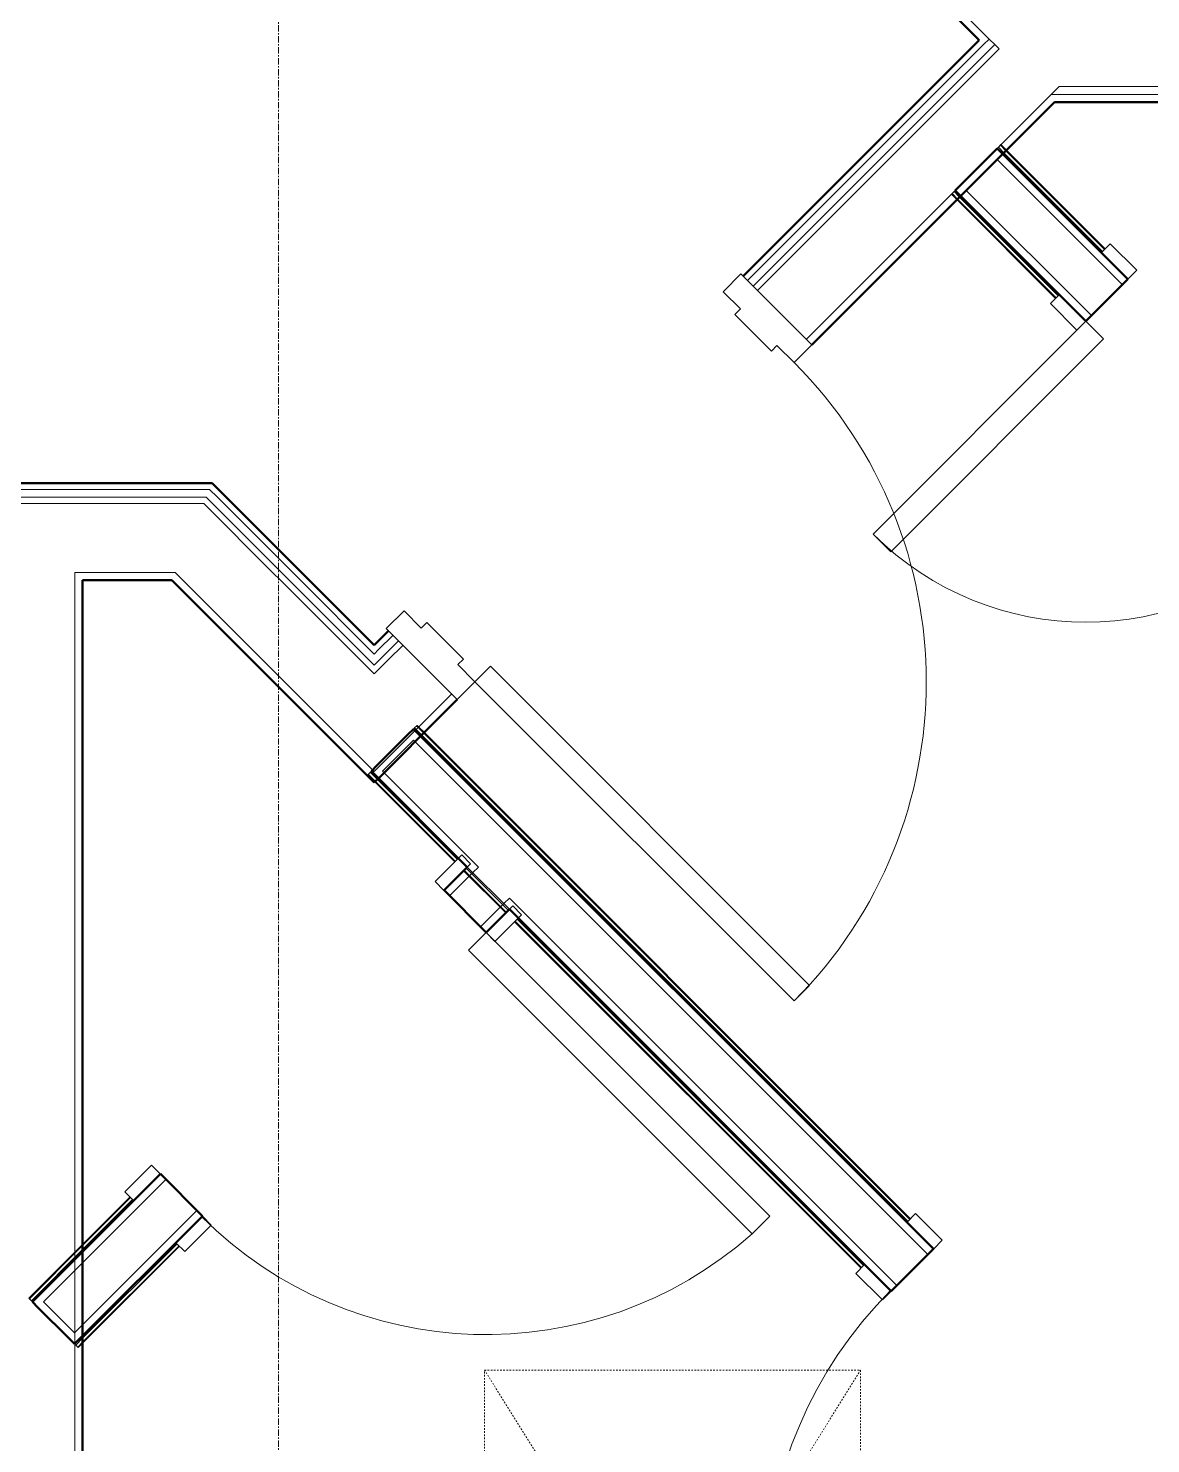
# Model space of a CAD drawing. Header units: inches. Extents: x -4218 to -1830, y 9756 to 12426.
# Drawn here: x -2520.3 to -2430.7, y 10304.5 to 10417.4 of the extents above; entities that cross this region are included whole.
import ezdxf

# ---------------------------------------------------------------- set-up
doc = ezdxf.new("R2010")
doc.units = ezdxf.units.IN
doc.header["$MEASUREMENT"] = 0
doc.linetypes.add('Dash', pattern=[0.25, 0.125, -0.125])
doc.linetypes.add('Grid Line 1_2_', pattern=[0.875, 0.5, -0.125, 0.125, -0.125])
for name, color, linetype, lineweight in [('0-1', 7, 'Continuous', 5), ('0-2', 252, 'Continuous', 9), ('0-3', 7, 'Continuous', 9), ('A-DOOR-1', 7, 'Continuous', 9), ('A-DOOR-2', 50, 'Continuous', 20), ('A-DOOR-FRAM-1', 50, 'Continuous', 20), ('A-GENM-HDLN-1', 7, 'Dash', 9), ('A-WALL-1', 250, 'Continuous', 50), ('A-WALL-2', 10, 'Continuous', 13), ('A-WALL-3', 253, 'Continuous', 9), ('A-WALL-4', 254, 'Continuous', 9), ('A-WALL-5', 252, 'Continuous', 9), ('A-WALL-6', 7, 'Continuous', 9), ('I-WALL-1', 250, 'Continuous', 50), ('I-WALL-2', 254, 'Continuous', 9), ('I-WALL-3', 253, 'Continuous', 9), ('I-WALL-4', 252, 'Continuous', 9), ('S-GRID-1', 1, 'Grid Line 1_2_', 9)]:
    doc.layers.add(name, color=color, linetype=linetype, lineweight=lineweight)

# ---------------------------------------------------------------- blocks, each defined once
blk = doc.blocks.new('Basic Wall _ INT - W4BØF - _5_8 GYP - 2X4 WOOD_BATT_ - 5_8 GYP_ - ___-2682719-BACKGROUND - 1ST FLOOR')
at = {"layer": 'A-WALL-3'}
for p, q in [((-2489.54, 10361.57), (-2489.55, 10361.55)), ((-2488.99, 10360.98), (-2489.55, 10361.55)), ((-2489.35, 10361.75), (-2489.41, 10361.69)), ((-2489.26, 10361.84), (-2489.31, 10361.8)), ((-2489.31, 10361.8), (-2489.18, 10361.67)), ((-2489.14, 10361.63), (-2488.74, 10361.23)), ((-2448.08, 10320.08), (-2450.2, 10322.2))]:
    blk.add_line(p, q, dxfattribs=at)
at = {"layer": 'A-WALL-5'}
for p, q in [((-2489.55, 10361.55), (-2489.52, 10361.58)), ((-2489.52, 10361.58), (-2489.49, 10361.61)), ((-2489.49, 10361.61), (-2489.48, 10361.62)), ((-2489.48, 10361.62), (-2489.47, 10361.64)), ((-2489.47, 10361.64), (-2489.26, 10361.84)), ((-2488.9, 10361.07), (-2489.47, 10361.64)), ((-2489.26, 10361.84), (-2489.14, 10361.72)), ((-2489.1, 10361.68), (-2488.69, 10361.27)), ((-2450.2, 10322.2), (-2488.99, 10360.98)), ((-2488.74, 10361.23), (-2449.95, 10322.44))]:
    blk.add_line(p, q, dxfattribs=at)
at = {"layer": 'A-WALL-6'}
for p, q in [((-2450.11, 10322.29), (-2488.9, 10361.07)), ((-2488.69, 10361.27), (-2449.91, 10322.49))]:
    blk.add_line(p, q, dxfattribs=at)
blk = doc.blocks.new('Basic Wall _ INT - W4BØF - _5_8 GYP - 2X4 WOOD_BATT_ - 5_8 GYP_ - ___-2682718-BACKGROUND - 1ST FLOOR')
at = {"layer": 'A-WALL-3'}
for p, q in [((-2493.16, 10357.94), (-2493.21, 10357.9)), ((-2493.16, 10357.94), (-2492.59, 10357.37)), ((-2493.06, 10358.04), (-2493.12, 10357.98)), ((-2492.91, 10358.19), (-2492.93, 10358.17)), ((-2492.35, 10357.62), (-2492.91, 10358.19)), ((-2485.51, 10350.29), (-2482.16, 10346.93)), ((-2481.91, 10347.18), (-2485.27, 10350.54)), ((-2451.44, 10316.72), (-2453.56, 10318.84))]:
    blk.add_line(p, q, dxfattribs=at)
at = {"layer": 'A-WALL-5'}
for p, q in [((-2493.21, 10357.9), (-2493.02, 10358.09)), ((-2493.21, 10357.9), (-2492.64, 10357.33)), ((-2493.02, 10358.09), (-2493, 10358.1)), ((-2493, 10358.1), (-2492.99, 10358.11)), ((-2493, 10358.1), (-2492.69, 10357.79)), ((-2493, 10358.1), (-2493, 10358.1)), ((-2492.99, 10358.11), (-2492.97, 10358.13)), ((-2492.97, 10358.13), (-2492.94, 10358.16)), ((-2492.94, 10358.16), (-2492.91, 10358.19)), ((-2492.69, 10357.79), (-2492.43, 10357.53)), ((-2485.97, 10351.25), (-2492.35, 10357.62)), ((-2492.59, 10357.37), (-2486.22, 10351)), ((-2485.56, 10350.25), (-2482.2, 10346.89)), ((-2485.33, 10350.43), (-2482.44, 10347.54)), ((-2482.42, 10347.52), (-2482, 10347.09)), ((-2453.56, 10318.84), (-2481.2, 10346.48)), ((-2481.45, 10346.23), (-2453.81, 10318.59))]:
    blk.add_line(p, q, dxfattribs=at)
at = {"layer": 'A-WALL-6'}
for p, q in [((-2492.64, 10357.33), (-2486.27, 10350.96)), ((-2492.43, 10357.53), (-2486.06, 10351.16)), ((-2481.29, 10346.39), (-2453.65, 10318.75)), ((-2481.49, 10346.18), (-2453.85, 10318.55))]:
    blk.add_line(p, q, dxfattribs=at)
blk = doc.blocks.new('SWING - SINGLE - FLUSH - 2-10 x 6-8 - PRIVACY-3199405-BACKGROUND - 1ST FLOOR')
at = {"layer": 'A-DOOR-1'}
blk.add_arc((17, -2.38), 34.07, 180, 266.6343, dxfattribs=at)
at = {"layer": 'A-DOOR-2'}
for p, q in [((15, -2.38), (15, -36.38)), ((17, -2.38), (15, -2.38)), ((17, -2.38), (17, -36.38)), ((17, -36.38), (15, -36.38))]:
    blk.add_line(p, q, dxfattribs=at)
at = {"layer": 'A-DOOR-FRAM-1'}
for p, q in [((-20, 2.37), (-20, 3.37)), ((-20, 3.37), (-17, 3.37)), ((-17, 2.37), (-20, 2.37)), ((-17, 3.37), (-17, 2.37)), ((17, 2.37), (17, 3.37)), ((17, 3.37), (20, 3.37)), ((20, 2.37), (17, 2.37)), ((20, 3.37), (20, 2.37)), ((-20, -2.38), (-17, -2.38)), ((-20, -3.38), (-20, -2.38)), ((-17, -3.38), (-20, -3.38)), ((-17, -2.38), (-17, -3.38)), ((17, -2.38), (20, -2.38)), ((17, -3.38), (17, -2.38)), ((20, -3.38), (17, -3.38)), ((20, -2.38), (20, -3.38))]:
    blk.add_line(p, q, dxfattribs=at)
blk = doc.blocks.new('Basic Wall _ INT - W4BØF - _5_8 GYP - 2X4 WOOD_BATT_ - 5_8 GYP_ - ___-2682717-BACKGROUND - 1ST FLOOR')
at = {"layer": 'A-WALL-3'}
for p, q in [((-2506.39, 10322.7), (-2508.51, 10320.58)), ((-2516.59, 10312.5), (-2516.57, 10312.48)), ((-2515.95, 10313.14), (-2516.57, 10312.52)), ((-2516.34, 10312.25), (-2515.95, 10312.64)), ((-2516.44, 10312.35), (-2516.38, 10312.29)), ((-2516.34, 10312.25), (-2516.3, 10312.21))]:
    blk.add_line(p, q, dxfattribs=at)
at = {"layer": 'A-WALL-5'}
for p, q in [((-2508.51, 10320.58), (-2515.95, 10313.14)), ((-2515.95, 10312.64), (-2508.26, 10320.33)), ((-2516.56, 10312.47), (-2516.59, 10312.5)), ((-2516.5, 10312.41), (-2516.56, 10312.47)), ((-2516.5, 10312.41), (-2515.95, 10312.96)), ((-2516.3, 10312.21), (-2516.5, 10312.41)), ((-2516.5, 10312.41), (-2516.5, 10312.41)), ((-2516.3, 10312.21), (-2515.95, 10312.56))]:
    blk.add_line(p, q, dxfattribs=at)
at = {"layer": 'A-WALL-6'}
for p, q in [((-2515.95, 10312.96), (-2508.42, 10320.49)), ((-2515.95, 10312.56), (-2508.22, 10320.29))]:
    blk.add_line(p, q, dxfattribs=at)
blk = doc.blocks.new('Basic Wall _ INT - W4BØF - _5_8 GYP - 2X4 WOOD_BATT_ - 5_8 GYP_ - ___-2682716-BACKGROUND - 1ST FLOOR')
at = {"layer": 'A-WALL-3'}
for p, q in [((-2509.75, 10326.06), (-2511.87, 10323.94)), ((-2520.2, 10316.11), (-2515.95, 10320.36)), ((-2515.95, 10319.86), (-2519.95, 10315.86)), ((-2520.24, 10316.15), (-2520.2, 10316.11)), ((-2520.15, 10316.06), (-2520.09, 10316)), ((-2519.97, 10315.88), (-2519.95, 10315.86))]:
    blk.add_line(p, q, dxfattribs=at)
at = {"layer": 'A-WALL-5'}
for p, q in [((-2515.95, 10320.36), (-2512.12, 10324.19)), ((-2511.87, 10323.94), (-2515.95, 10319.86)), ((-2520.24, 10316.15), (-2515.95, 10320.44)), ((-2515.95, 10320.04), (-2520.04, 10315.95)), ((-2520.04, 10315.95), (-2520.24, 10316.15)), ((-2520.02, 10315.93), (-2520.04, 10315.95)), ((-2519.98, 10315.89), (-2520.02, 10315.93)), ((-2519.95, 10315.86), (-2519.98, 10315.89))]:
    blk.add_line(p, q, dxfattribs=at)
at = {"layer": 'A-WALL-6'}
for p, q in [((-2515.95, 10320.44), (-2512.16, 10324.23)), ((-2511.96, 10324.03), (-2515.95, 10320.04))]:
    blk.add_line(p, q, dxfattribs=at)
blk = doc.blocks.new('SWING - SINGLE - FLUSH - 2-8 x 6-8 - PASSAGE-3199418-BACKGROUND - 1ST FLOOR')
at = {"layer": 'A-DOOR-1'}
blk.add_arc((16, -2.38), 32.07, 180, 266.4241, dxfattribs=at)
at = {"layer": 'A-DOOR-2'}
for p, q in [((14, -2.38), (14, -34.38)), ((16, -2.38), (14, -2.38)), ((16, -2.38), (16, -34.38)), ((16, -34.38), (14, -34.38))]:
    blk.add_line(p, q, dxfattribs=at)
at = {"layer": 'A-DOOR-FRAM-1'}
for p, q in [((-19, 2.37), (-19, 3.37)), ((-19, 3.37), (-16, 3.37)), ((-16, 2.37), (-19, 2.37)), ((-16, 3.37), (-16, 2.37)), ((16, 2.37), (16, 3.37)), ((16, 3.37), (19, 3.37)), ((19, 2.37), (16, 2.37)), ((19, 3.37), (19, 2.37)), ((-19, -2.38), (-16, -2.38)), ((-19, -3.38), (-19, -2.38)), ((-16, -3.38), (-19, -3.38)), ((-16, -2.38), (-16, -3.38)), ((16, -2.38), (19, -2.38)), ((16, -3.38), (16, -2.38)), ((19, -3.38), (16, -3.38)), ((19, -2.38), (19, -3.38))]:
    blk.add_line(p, q, dxfattribs=at)
blk = doc.blocks.new('Basic Wall _ INT - W4BØF - _5_8 GYP - 2X4 WOOD_BATT_ - 5_8 GYP_ - ___-2695163-BACKGROUND - 1ST FLOOR')
at = {"layer": 'A-WALL-3'}
for p, q in [((-2442.99, 10407.86), (-2442.96, 10407.89)), ((-2442.99, 10407.86), (-2442.55, 10407.42)), ((-2442.96, 10407.89), (-2442.9, 10407.95)), ((-2442.9, 10407.95), (-2442.7, 10408.16)), ((-2442.3, 10407.67), (-2442.74, 10408.11)), ((-2434.68, 10399.56), (-2432.56, 10397.43)), ((-2398.62, 10363.49), (-2396.5, 10361.37)), ((-2389.11, 10354.48), (-2389.22, 10354.6)), ((-2389.02, 10354.39), (-2389.1, 10354.48)), ((-2388.96, 10354.33), (-2389.01, 10354.39)), ((-2388.56, 10353.94), (-2388.79, 10354.17)), ((-2388.81, 10353.69), (-2388.8, 10353.71)), ((-2388.67, 10353.83), (-2388.61, 10353.89)), ((-2388.56, 10353.94), (-2388.52, 10353.98))]:
    blk.add_line(p, q, dxfattribs=at)
at = {"layer": 'A-WALL-4'}
for p, q in [((-2442.97, 10407.88), (-2442.99, 10407.86)), ((-2442.78, 10408.07), (-2442.84, 10408.01)), ((-2442.7, 10408.16), (-2442.74, 10408.11))]:
    blk.add_line(p, q, dxfattribs=at)
at = {"layer": 'A-WALL-5'}
for p, q in [((-2442.46, 10407.51), (-2442.9, 10407.95)), ((-2442.25, 10407.71), (-2442.7, 10408.16)), ((-2442.55, 10407.42), (-2434.68, 10399.56)), ((-2434.43, 10399.8), (-2442.3, 10407.67)), ((-2396.5, 10361.37), (-2388.81, 10353.69)), ((-2389.22, 10354.6), (-2396.25, 10361.62)), ((-2389.11, 10354.57), (-2389.22, 10354.68)), ((-2389.02, 10354.48), (-2389.1, 10354.57)), ((-2388.96, 10354.42), (-2389.01, 10354.47)), ((-2388.52, 10353.98), (-2388.79, 10354.25)), ((-2388.72, 10353.78), (-2388.81, 10353.86)), ((-2388.78, 10353.72), (-2388.81, 10353.69)), ((-2388.72, 10353.78), (-2388.78, 10353.72)), ((-2388.71, 10353.79), (-2388.72, 10353.78)), ((-2388.67, 10353.83), (-2388.71, 10353.79)), ((-2388.61, 10353.9), (-2388.67, 10353.83)), ((-2388.52, 10353.98), (-2388.61, 10353.9))]:
    blk.add_line(p, q, dxfattribs=at)
at = {"layer": 'A-WALL-6'}
for p, q in [((-2434.59, 10399.64), (-2442.46, 10407.51)), ((-2434.39, 10399.85), (-2442.25, 10407.71)), ((-2388.81, 10353.86), (-2396.41, 10361.46)), ((-2389.23, 10354.69), (-2396.2, 10361.66))]:
    blk.add_line(p, q, dxfattribs=at)
blk = doc.blocks.new('Basic Wall _ INT - W4BØF - _5_8 GYP - 2X4 WOOD_BATT_ - 5_8 GYP_ - ___-2695162-BACKGROUND - 1ST FLOOR')
at = {"layer": 'A-WALL-3'}
for p, q in [((-2446.64, 10404.21), (-2446.43, 10404.42)), ((-2446.15, 10403.82), (-2446.59, 10404.26)), ((-2446.43, 10404.42), (-2446.38, 10404.47)), ((-2446.38, 10404.47), (-2446.35, 10404.51)), ((-2446.35, 10404.51), (-2445.9, 10404.06)), ((-2438.04, 10396.2), (-2435.92, 10394.08)), ((-2401.98, 10360.13), (-2399.85, 10358.01)), ((-2392.16, 10349.74), (-2392.07, 10349.74)), ((-2392.07, 10349.74), (-2391.87, 10349.74)), ((-2391.86, 10349.74), (-2391.78, 10349.74)), ((-2391.61, 10349.74), (-2391.58, 10349.74))]:
    blk.add_line(p, q, dxfattribs=at)
at = {"layer": 'A-WALL-4'}
for p, q in [((-2446.59, 10404.26), (-2446.64, 10404.21)), ((-2446.49, 10404.36), (-2446.55, 10404.3)), ((-2446.36, 10404.49), (-2446.41, 10404.44)), ((-2446.35, 10404.51), (-2446.36, 10404.49))]:
    blk.add_line(p, q, dxfattribs=at)
at = {"layer": 'A-WALL-5'}
for p, q in [((-2446.39, 10403.97), (-2446.64, 10404.21)), ((-2446.43, 10404.42), (-2445.99, 10403.97)), ((-2446.2, 10403.77), (-2446.37, 10403.94)), ((-2445.9, 10404.06), (-2438.04, 10396.2)), ((-2438.29, 10395.95), (-2446.15, 10403.82)), ((-2392.07, 10349.74), (-2400.1, 10357.76)), ((-2399.85, 10358.01), (-2391.58, 10349.74))]:
    blk.add_line(p, q, dxfattribs=at)
at = {"layer": 'A-WALL-6'}
for p, q in [((-2445.99, 10403.97), (-2438.13, 10396.11)), ((-2438.33, 10395.9), (-2446.2, 10403.77)), ((-2392.16, 10349.74), (-2400.15, 10357.72)), ((-2399.94, 10357.92), (-2391.76, 10349.74))]:
    blk.add_line(p, q, dxfattribs=at)
at = {"layer": 'A-WALL-6', "flags": 128}
for points in [[(-2391.76, 10349.74), (-2391.78, 10349.74), (-2391.86, 10349.74), (-2391.99, 10349.74), (-2392.16, 10349.74)], [(-2391.64, 10349.74), (-2391.67, 10349.74), (-2391.7, 10349.74), (-2391.72, 10349.74), (-2391.74, 10349.74), (-2391.75, 10349.74), (-2391.76, 10349.74)]]:
    blk.add_lwpolyline(points, dxfattribs=at)
blk = doc.blocks.new('SWING - DOUBLE - FLUSH - 4-0 x 6-8 - DUMMY-3207496-BACKGROUND - 1ST FLOOR')
at = {"layer": 'A-DOOR-1'}
for p, q in [((-24, 3.375), (-27, 3.375)), ((-27, 3.375), (-27, 2.375)), ((-27, 2.375), (-24, 2.375)), ((-24, 2.375), (-24, 3.375)), ((27, 3.375), (24, 3.375)), ((24, 3.375), (24, 2.375)), ((24, 2.375), (27, 2.375)), ((27, 2.375), (27, 3.375)), ((-24, -2.375), (-27, -2.375)), ((-27, -2.375), (-27, -3.375)), ((-27, -3.375), (-24, -3.375)), ((-24, -3.375), (-24, -2.375)), ((27, -2.375), (24, -2.375)), ((24, -2.375), (24, -3.375)), ((24, -3.375), (27, -3.375)), ((27, -3.375), (27, -2.375))]:
    blk.add_line(p, q, dxfattribs=at)
for centre, start, end in [((-24, 2.375), 360, 90), ((24, 2.375), 90, 180)]:
    blk.add_arc(centre, 24, start, end, dxfattribs=at)
at = {"layer": 'A-DOOR-2'}
for p, q in [((-24, 3.375), (-24, 26.375)), ((-24, 26.375), (-22, 26.375)), ((-22, 26.375), (-22, 2.375)), ((24, 26.375), (22, 26.375)), ((22, 26.375), (22, 2.375)), ((24, 3.375), (24, 26.375)), ((-22, 2.375), (-24, 2.375)), ((22, 2.375), (24, 2.375))]:
    blk.add_line(p, q, dxfattribs=at)
blk = doc.blocks.new('ADA Clearances - 30_x48_-1721104-BACKGROUND - 1ST FLOOR')
at = {"layer": 'A-GENM-HDLN-1'}
for p, q in [((15, 24), (-15, -24)), ((-15, 24), (15, -24)), ((-15, -24), (-15, 24)), ((-15, 24), (15, 24)), ((15, 24), (15, -24)), ((15, -24), (-15, -24))]:
    blk.add_line(p, q, dxfattribs=at)
blk = doc.blocks.new('CTR - 1st Phase - Unit Layouts_rvt-1-BACKGROUND - 1ST FLOOR')
at = {"layer": 'A-WALL-1'}
for p, q in [((-2443.43, 10407.42), (-2445.9, 10404.95)), ((-2442.99, 10407.86), (-2443.43, 10407.42)), ((-2432.56, 10397.43), (-2442.99, 10407.86)), ((-2445.9, 10404.95), (-2446.35, 10404.51)), ((-2446.35, 10404.51), (-2435.92, 10394.08)), ((-2435.92, 10394.08), (-2432.56, 10397.43)), ((-2490, 10361.11), (-2492.47, 10358.63)), ((-2489.55, 10361.55), (-2490, 10361.11)), ((-2448.08, 10320.08), (-2489.55, 10361.55)), ((-2492.47, 10358.63), (-2492.91, 10358.19)), ((-2492.91, 10358.19), (-2485.27, 10350.54)), ((-2485.27, 10350.54), (-2487.12, 10348.69)), ((-2487.12, 10348.69), (-2483.76, 10345.33)), ((-2483.76, 10345.33), (-2481.91, 10347.18)), ((-2481.91, 10347.18), (-2451.44, 10316.72)), ((-2509.75, 10326.06), (-2519.95, 10315.86)), ((-2506.39, 10322.7), (-2509.75, 10326.06)), ((-2516.59, 10312.5), (-2506.39, 10322.7)), ((-2451.44, 10316.72), (-2448.08, 10320.08)), ((-2519.95, 10315.86), (-2519.51, 10315.42)), ((-2519.51, 10315.42), (-2517.03, 10312.94)), ((-2517.03, 10312.94), (-2516.59, 10312.5))]:
    blk.add_line(p, q, dxfattribs=at)
at = {"layer": 'A-WALL-2'}
for p, q in [((-2442.99, 10406.98), (-2445.46, 10404.51)), ((-2433, 10396.99), (-2442.99, 10406.98)), ((-2435.47, 10394.52), (-2445.46, 10404.51)), ((-2489.55, 10360.66), (-2492.03, 10358.19)), ((-2448.52, 10319.63), (-2489.55, 10360.66)), ((-2484.38, 10350.54), (-2492.03, 10358.19)), ((-2484.82, 10350.1), (-2486.68, 10348.24)), ((-2484.38, 10350.54), (-2484.82, 10350.1)), ((-2482.35, 10347.62), (-2484.2, 10345.77)), ((-2481.91, 10348.07), (-2482.35, 10347.62)), ((-2451, 10317.16), (-2481.91, 10348.07)), ((-2509.31, 10325.62), (-2519.06, 10315.86)), ((-2506.83, 10323.14), (-2516.59, 10313.38)), ((-2519.06, 10315.86), (-2516.59, 10313.38))]:
    blk.add_line(p, q, dxfattribs=at)
at = {"layer": 'A-WALL-3'}
for p, q in [((-2434.68, 10399.56), (-2442.55, 10407.42)), ((-2445.9, 10404.06), (-2438.04, 10396.2)), ((-2492.82, 10358.29), (-2489.55, 10361.55)), ((-2450.2, 10322.2), (-2488.99, 10360.98)), ((-2492.91, 10358.19), (-2492.82, 10358.28)), ((-2492.35, 10357.62), (-2485.97, 10351.25)), ((-2481.2, 10346.48), (-2453.56, 10318.84)), ((-2511.87, 10323.94), (-2515.95, 10319.86)), ((-2515.95, 10313.14), (-2508.51, 10320.58)), ((-2516.59, 10312.5), (-2519.95, 10315.86))]:
    blk.add_line(p, q, dxfattribs=at)
at = {"layer": 'A-WALL-4'}
for p, q in [((-2446.35, 10404.51), (-2442.99, 10407.86)), ((-2442.55, 10407.42), (-2442.99, 10407.86)), ((-2446.35, 10404.51), (-2445.9, 10404.06)), ((-2432.56, 10397.43), (-2434.68, 10399.56)), ((-2438.04, 10396.2), (-2435.92, 10394.08)), ((-2488.99, 10360.98), (-2489.55, 10361.55)), ((-2492.91, 10358.19), (-2492.35, 10357.62)), ((-2509.75, 10326.06), (-2511.87, 10323.94)), ((-2508.51, 10320.58), (-2506.39, 10322.7)), ((-2448.08, 10320.08), (-2450.2, 10322.2)), ((-2515.95, 10319.86), (-2519.95, 10315.86)), ((-2453.56, 10318.84), (-2451.44, 10316.72)), ((-2516.57, 10312.52), (-2515.95, 10313.14))]:
    blk.add_line(p, q, dxfattribs=at)
at = {"layer": 'A-WALL-5'}
for p, q in [((-2432.56, 10397.43), (-2435.92, 10394.08)), ((-2483.76, 10345.33), (-2487.12, 10348.69)), ((-2509.75, 10326.06), (-2506.39, 10322.7)), ((-2448.08, 10320.08), (-2451.44, 10316.72))]:
    blk.add_line(p, q, dxfattribs=at)
at = {"layer": '0-2'}
for name in ['Basic Wall _ INT - W4BØF - _5_8 GYP - 2X4 WOOD_BATT_ - 5_8 GYP_ - ___-2695163-BACKGROUND - 1ST FLOOR', 'Basic Wall _ INT - W4BØF - _5_8 GYP - 2X4 WOOD_BATT_ - 5_8 GYP_ - ___-2695162-BACKGROUND - 1ST FLOOR', 'Basic Wall _ INT - W4BØF - _5_8 GYP - 2X4 WOOD_BATT_ - 5_8 GYP_ - ___-2682719-BACKGROUND - 1ST FLOOR', 'Basic Wall _ INT - W4BØF - _5_8 GYP - 2X4 WOOD_BATT_ - 5_8 GYP_ - ___-2682718-BACKGROUND - 1ST FLOOR', 'Basic Wall _ INT - W4BØF - _5_8 GYP - 2X4 WOOD_BATT_ - 5_8 GYP_ - ___-2682716-BACKGROUND - 1ST FLOOR', 'Basic Wall _ INT - W4BØF - _5_8 GYP - 2X4 WOOD_BATT_ - 5_8 GYP_ - ___-2682717-BACKGROUND - 1ST FLOOR']:
    blk.add_blockref(name, (0, 0), dxfattribs=at)
for name, p, rotation in [('SWING - DOUBLE - FLUSH - 4-0 x 6-8 - DUMMY-3207496-BACKGROUND - 1ST FLOOR', (-2417.27, 10378.78), 134.999999999985), ('SWING - SINGLE - FLUSH - 2-8 x 6-8 - PASSAGE-3199418-BACKGROUND - 1ST FLOOR', (-2496.76, 10335.69), 44.99999999999973), ('SWING - SINGLE - FLUSH - 2-10 x 6-8 - PRIVACY-3199405-BACKGROUND - 1ST FLOOR', (-2437.74, 10306.38), 315.0000000000008), ('ADA Clearances - 30_x48_-1721104-BACKGROUND - 1ST FLOOR', (-2468.89, 10286.41), 180)]:
    blk.add_blockref(name, p, dxfattribs=dict(at, rotation=rotation))
blk = doc.blocks.new('HOLLOW METAL - UNIT DOOR-2191978-BACKGROUND - 1ST FLOOR')
at = {"layer": 'A-DOOR-1'}
blk.add_arc((18, 4.125), 36, 90, 180, dxfattribs=at)
at = {"layer": 'A-DOOR-2'}
for p, q in [((18, 40.125), (16.25, 40.125)), ((16.25, 40.125), (16.25, 4.125)), ((18, 4.125), (18, 40.125)), ((16.25, 4.125), (18, 4.125))]:
    blk.add_line(p, q, dxfattribs=at)
at = {"layer": 'A-DOOR-FRAM-1'}
for p, q in [((-18, 4.125), (-20, 4.125)), ((-20, 4.125), (-20, -3.875)), ((-18, 2.1875), (-18, 4.125)), ((18, 4.125), (18, 2.1875)), ((20, 4.125), (18, 4.125)), ((20, -3.875), (20, 4.125)), ((-17.375, 2.1875), (-18, 2.1875)), ((-17.375, -1.9375), (-17.375, 2.1875)), ((18, 2.1875), (17.375, 2.1875)), ((17.375, 2.1875), (17.375, -1.9375)), ((-18, -3.875), (-18, -1.9375)), ((-18, -1.9375), (-17.375, -1.9375)), ((17.375, -1.9375), (18, -1.9375)), ((18, -1.9375), (18, -3.875)), ((-20, -3.875), (-18, -3.875)), ((18, -3.875), (20, -3.875))]:
    blk.add_line(p, q, dxfattribs=at)
blk = doc.blocks.new('CTR - 1st Phase - Common Walls_rvt-1-BACKGROUND - 1ST FLOOR')
at = {"layer": 'A-WALL-2'}
for p, q in [((-2443.64, 10416.58), (-2462.11, 10435.06)), ((-2443.64, 10416.58), (-2444.08, 10416.14)), ((-2443.19, 10416.14), (-2443.64, 10416.58)), ((-2443.64, 10416.58), (-2443.19, 10416.14)), ((-2462.9, 10397.32), (-2444.08, 10416.14)), ((-2462.46, 10396.87), (-2443.64, 10415.7)), ((-2462.11, 10396.52), (-2443.28, 10415.35)), ((-2443.19, 10416.14), (-2443.64, 10415.7)), ((-2442.84, 10415.79), (-2443.28, 10415.35)), ((-2442.84, 10415.79), (-2443.19, 10416.14)), ((-2443.19, 10416.14), (-2442.84, 10415.79)), ((-2438.95, 10411.9), (-2439.39, 10411.46)), ((-2438.69, 10412.16), (-2438.95, 10411.9)), ((-2438.69, 10412.16), (-2438.06, 10412.79)), ((-2437.8, 10412.16), (-2438.69, 10412.16)), ((-2437.18, 10412.79), (-2438.06, 10412.79)), ((-2105.82, 10412.16), (-2437.8, 10412.16)), ((-2105.82, 10412.79), (-2437.18, 10412.79)), ((-2458.22, 10392.63), (-2439.39, 10411.46)), ((-2523.2, 10380.66), (-2505.83, 10380.66)), ((-2505.83, 10380.66), (-2505.2, 10380.04)), ((-2522.57, 10380.04), (-2506.09, 10380.04)), ((-2522.07, 10379.54), (-2506.29, 10379.54)), ((-2506.29, 10379.54), (-2500.79, 10374.04)), ((-2506.09, 10380.04), (-2505.59, 10379.54)), ((-2505.59, 10379.54), (-2499.46, 10373.41)), ((-2505.2, 10380.04), (-2498.58, 10373.41)), ((-2516.57, 10373.41), (-2516.57, 10374.04)), ((-2516.57, 10374.04), (-2508.57, 10374.04)), ((-2516.57, 10373.41), (-2516.57, 10261.59)), ((-2508.57, 10374.04), (-2507.95, 10373.41)), ((-2507.95, 10373.41), (-2492.69, 10358.16)), ((-2500.79, 10374.04), (-2500.17, 10373.41)), ((-2500.17, 10373.41), (-2492.69, 10365.94)), ((-2499.46, 10373.41), (-2492.69, 10366.65)), ((-2498.58, 10373.41), (-2492.69, 10367.53)), ((-2492.34, 10367.88), (-2491.19, 10369.03)), ((-2492.34, 10367.88), (-2492.69, 10367.53)), ((-2491.9, 10367.44), (-2490.75, 10368.59)), ((-2491.54, 10367.09), (-2490.39, 10368.24)), ((-2492.25, 10367.09), (-2492.69, 10366.65)), ((-2491.54, 10367.09), (-2492.34, 10366.29)), ((-2491.9, 10367.44), (-2492.25, 10367.09)), ((-2492.34, 10366.29), (-2492.69, 10365.94)), ((-2487.65, 10363.2), (-2486.5, 10364.35)), ((-2487.65, 10363.2), (-2488.8, 10362.05)), ((-2488.8, 10362.05), (-2492.69, 10358.16))]:
    blk.add_line(p, q, dxfattribs=at)
at = {"layer": 'I-WALL-1'}
for p, q in [((-2462.55, 10434.62), (-2444.43, 10416.5)), ((-2444.43, 10416.5), (-2463.26, 10397.67)), ((-2457.78, 10392.19), (-2438.95, 10411.02)), ((-2438.95, 10411.02), (-2438.43, 10411.54)), ((-2438.43, 10411.54), (-2383.71, 10411.54)), ((-2505.62, 10381.16), (-2523.7, 10381.16)), ((-2505.12, 10380.66), (-2505.62, 10381.16)), ((-2497.87, 10373.41), (-2505.12, 10380.66)), ((-2515.95, 10261.59), (-2515.95, 10373.41)), ((-2515.95, 10373.41), (-2508.83, 10373.41)), ((-2508.83, 10373.41), (-2492.69, 10357.28)), ((-2492.69, 10368.24), (-2497.87, 10373.41)), ((-2491.54, 10369.39), (-2492.69, 10368.24)), ((-2487.21, 10362.76), (-2486.06, 10363.91)), ((-2492.25, 10357.72), (-2487.21, 10362.76)), ((-2492.69, 10357.28), (-2492.25, 10357.72))]:
    blk.add_line(p, q, dxfattribs=at)
at = {"layer": 'I-WALL-2'}
blk.add_line((-2445.46, 10404.51), (-2442.99, 10406.98), dxfattribs=at)
at = {"layer": 'I-WALL-3'}
for p, q in [((-2442.99, 10406.98), (-2442.55, 10407.42)), ((-2442.4, 10407.57), (-2442.34, 10407.63)), ((-2442.34, 10407.63), (-2442.26, 10407.71)), ((-2446.2, 10403.77), (-2446.12, 10403.85)), ((-2446.11, 10403.86), (-2446.05, 10403.92)), ((-2445.9, 10404.06), (-2445.46, 10404.51)), ((-2457.78, 10392.19), (-2463.26, 10397.67)), ((-2488.99, 10360.98), (-2489.43, 10360.54)), ((-2488.78, 10361.19), (-2488.84, 10361.12)), ((-2488.7, 10361.27), (-2488.78, 10361.19)), ((-2489.47, 10360.5), (-2491.9, 10358.06)), ((-2491.91, 10358.06), (-2492.35, 10357.62)), ((-2492.55, 10357.41), (-2492.64, 10357.33)), ((-2492.49, 10357.48), (-2492.55, 10357.41)), ((-2515.95, 10320.14), (-2515.95, 10320.44)), ((-2515.95, 10320.06), (-2515.95, 10320.11)), ((-2515.95, 10313.08), (-2515.95, 10319.92)), ((-2515.95, 10312.85), (-2515.95, 10312.93)), ((-2515.95, 10312.73), (-2515.95, 10312.85)), ((-2515.95, 10312.56), (-2515.95, 10312.72))]:
    blk.add_line(p, q, dxfattribs=at)
at = {"layer": 'I-WALL-4'}
for p, q in [((-2462.55, 10434.62), (-2444.43, 10416.5)), ((-2444.43, 10416.5), (-2463.26, 10397.67)), ((-2442.26, 10407.71), (-2438.95, 10411.02)), ((-2438.43, 10411.54), (-2438.95, 10411.02)), ((-2438.43, 10411.54), (-2389.23, 10411.54)), ((-2457.78, 10392.19), (-2446.2, 10403.77)), ((-2505.62, 10381.16), (-2522.7, 10381.16)), ((-2505.62, 10381.16), (-2497.87, 10373.41)), ((-2515.95, 10320.44), (-2515.95, 10373.41)), ((-2515.95, 10373.41), (-2508.83, 10373.41)), ((-2508.83, 10373.41), (-2492.69, 10357.28)), ((-2492.69, 10368.24), (-2497.87, 10373.41)), ((-2491.54, 10369.39), (-2492.69, 10368.24)), ((-2487.21, 10362.76), (-2486.06, 10363.91)), ((-2487.21, 10362.76), (-2488.7, 10361.27)), ((-2492.64, 10357.33), (-2492.69, 10357.28)), ((-2515.95, 10295.42), (-2515.95, 10312.56))]:
    blk.add_line(p, q, dxfattribs=at)
at = {"layer": '0-3', "rotation": 225.0000000000003}
blk.add_blockref('HOLLOW METAL - UNIT DOOR-2191978-BACKGROUND - 1ST FLOOR', (-2474.84, 10380.96), dxfattribs=at)

msp = doc.modelspace()

# ---------------------------------------------------------------- linework, layer by layer
at = {"layer": 'S-GRID-1'}
msp.add_line((-2500.32, 9836.18), (-2500.32, 12376.81), dxfattribs=at)

# ---------------------------------------------------------------- block references
at = {"layer": '0-1'}
for name in ['CTR - 1st Phase - Unit Layouts_rvt-1-BACKGROUND - 1ST FLOOR', 'CTR - 1st Phase - Common Walls_rvt-1-BACKGROUND - 1ST FLOOR']:
    msp.add_blockref(name, (0, 0), dxfattribs=at)

doc.saveas('drawing.dxf')
